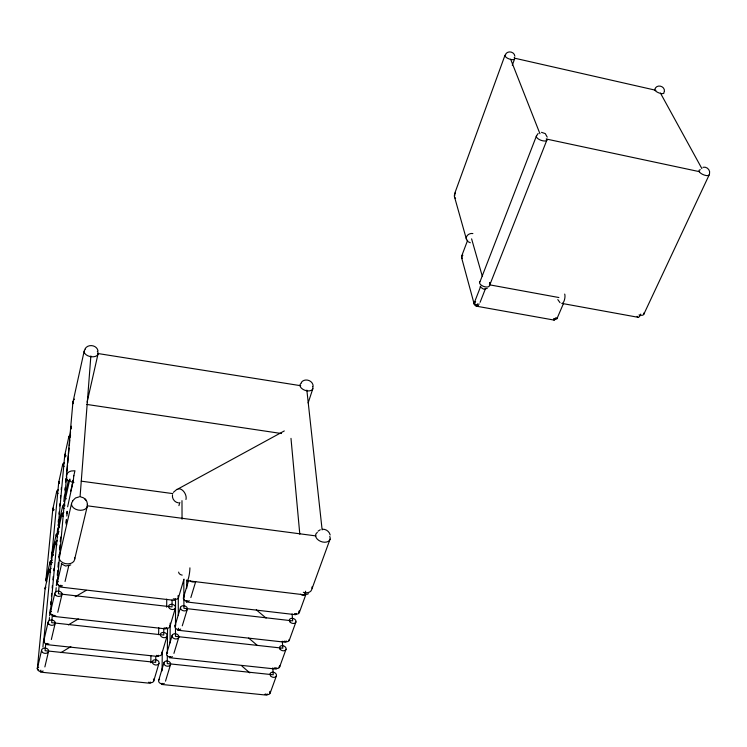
<?xml version="1.0" encoding="UTF-8"?>
<svg xmlns="http://www.w3.org/2000/svg" width="747" height="747" viewBox="0 0 747 747"><rect width="100%" height="100%" fill="white"/><g stroke="black" fill="none" stroke-linecap="round" stroke-linejoin="round"><path stroke-width="1.12" d="M178.3 615.435L178.3 595.789M50.329 613.166L57.603 533.19L61.889 514.281A3.446 2.334 9.4 0 1 63.775 512.489M175.489 628.246L175.47 636.351L282.824 648.209L282.31 641.234M175.498 625.93L175.545 600.467M172.081 600.009L172.043 606.919L58.425 593.781L59.134 585.639M170.073 642.878L170.185 623.138M167.328 655.455L167.263 663.597L273.253 674.774L272.804 667.865M167.347 653.121L167.533 628.685M166.674 607.162L166.74 599.066M162.062 670.871L162.286 651.319M163.817 628.106L163.752 635.053L51.664 622.662L52.383 614.594M71.18 426.658L71.161 428.246M158.644 634.642L158.737 627.667M155.778 656.548L155.693 662.374L45.091 650.702L45.735 643.746M150.801 662.785L150.941 655.875M53.392 615.687L53.41 616.34L166.086 628.918L166.656 627.667M59.536 555.983A7.815 5.481 9.1 0 0 65.437 563.64A7.815 5.481 9.1 0 0 74.653 559.26L74.728 557.832M80.078 496.634L90.863 355.936M311.947 588.169L312.05 586.853M67.632 506.793L73.402 480.106L73.785 475.456M66.072 522.835L66.362 519.389M66.847 513.731L67.053 511.35M66.138 524.189L66.539 519.548M66.838 516.074L67.23 511.434M55.764 592.306L56.174 587.702M56.352 585.695L56.893 579.653M57.276 575.274L57.687 570.652M57.995 567.178L58.425 562.388M58.929 556.758L59.144 554.33M59.545 549.82L59.965 545.123M60.264 541.715L60.675 537.065M63.84 501.545L64.354 495.765M64.858 490.06L65.073 487.716M65.577 482.02L65.885 478.519M66.455 475.12L72.907 402.353L84.131 351.333M66.847 473.467L64.802 496.624L65.465 498.221M67.053 471.161L67.566 465.372M67.772 463.056L68.388 456.109M68.593 453.793L69.107 448.004M69.312 445.688L69.826 439.899M70.031 437.583L70.545 431.794M70.75 429.488L70.956 427.172M49.199 620.505L49.47 617.573M49.629 615.873L50.208 609.561M50.693 604.295L50.945 601.54M51.431 596.19L51.674 593.529M52.178 588.085L52.411 585.508M52.944 579.784L53.242 576.516M53.775 570.727L53.989 568.336M57.276 532.62L57.706 527.961M58.229 522.2L58.443 519.847M58.976 514.104L59.19 511.742M59.723 505.999L59.937 503.627M60.46 497.904L60.684 495.522M61.207 489.799L61.422 487.446M42.906 647.042L43.447 641.309M51.263 558.719L51.692 554.106M172.492 494.841C171.773 498.585 174.705 502.479 178.505 502.88M278.93 667.155L279.77 665.754M40.852 670.18L40.403 672.113L150.156 683.272L150.577 682.104M178.598 628.236L177.777 630.01M709.529 173.677C710.556 169.924 706.625 166.301 702.964 167.3M158.495 655.278L158.065 656.492L46.781 644.624L47.173 643.391M53.821 615.042L53.41 616.34M60.824 585.153L60.283 587.03L174.509 600.383L175.246 598.571M58.434 489.864A3.156 2.101 9.4 0 0 56.707 491.47L52.822 508.996L45.922 580.092L46.575 581.549M64.438 462.869A3.193 2.082 9.9 0 0 62.692 464.447L58.705 482.431L52.038 553.041L52.701 554.545M68.845 436.696L64.746 455.166L58.331 525.225L59.62 527.186M51.804 560.427A3.324 2.344 8.5 0 0 49.956 562.248L45.922 580.092L46.575 579.186M58.051 532.9A3.371 2.325 9 0 0 56.193 534.693L52.038 553.041L52.71 552.117M64.475 504.589A3.418 2.306 9.5 0 0 62.599 506.363L58.331 525.225L58.565 524.721M68.463 480.442L64.802 496.624L65.493 495.644M87.11 402.147L98.118 353.555M51.048 568.43A3.352 2.372 8.3 0 0 49.19 570.278L45.137 588.16L37.35 668.481L38.704 670.339M57.323 540.856A3.399 2.353 8.9 0 0 55.455 542.677L51.282 561.053L43.746 640.963L44.456 642.485M69.751 479.602L64.223 504.001L57.239 582.884L57.864 584.873M73.729 476.11L74.943 470.787L71.142 471.002A7.367 5.406 1.6 0 0 66.819 477.903M72.207 484.514L73.215 480.078M59.144 557.374L71.497 503.73M41.571 650.338L37.35 668.481L37.583 667.995M48.088 622.27L43.746 640.963A3.558 2.661 7.1 0 0 47.042 643.998M54.802 593.361L50.329 612.624L51.048 611.644M61.702 563.64L57.239 582.884A3.66 2.614 8.6 0 0 58.864 585.359A3.66 2.614 8.6 0 0 62.505 585.788M44.867 666.931L48.611 651.076M51.338 639.525L55.231 623.063M57.771 612.297L62.048 594.192M65.054 581.474L68.789 565.656M74.653 559.26L87.39 505.822M70.685 491.227L73.402 480.106M162.071 683.281L161.641 684.448L161.399 683.72M170.139 656.52L169.7 657.733L169.438 657.043M187.011 600.616L186.535 601.914L186.218 600.7M178.916 505.644L179.831 502.414M267.37 694.01L266.856 695.149L161.641 684.448M276.792 667.921L276.259 669.088L169.7 657.733M286.484 641.066L285.756 642.28L177.87 630.235M296.456 613.436L295.7 614.706L186.405 601.933M153.705 681.068L158.952 663.401A3.427 2.596 13.1 0 0 154.844 659.76A3.427 2.596 13.1 0 0 153.266 663.98A3.427 2.596 13.1 0 0 158.952 663.401M161.66 654.279L167.057 636.099A3.474 2.577 13.5 0 0 162.874 632.438A3.474 2.577 13.5 0 0 161.305 636.64A3.474 2.577 13.5 0 0 167.057 636.099M169.849 626.714L175.405 607.983A3.53 2.558 13.8 0 0 171.147 604.314A3.53 2.558 13.8 0 0 169.578 608.478A3.53 2.558 13.8 0 0 175.405 607.983M178.43 597.796L183.977 579.102M158.728 680.218L164.004 662.58M166.73 653.476L172.174 635.314M174.975 625.939L180.578 607.236M183.473 597.581L188.599 580.456M165.507 681.133L170.521 664.615A3.418 2.586 13.7 0 0 166.404 660.983A3.418 2.586 13.7 0 0 164.863 665.203A3.418 2.586 13.7 0 0 170.521 664.615M173.92 653.392L178.776 637.387A3.464 2.568 14.1 0 0 174.583 633.745A3.464 2.568 14.1 0 0 173.052 637.929A3.464 2.568 14.1 0 0 178.776 637.387M182.277 625.827L187.282 609.356A3.52 2.549 14.4 0 0 183.015 605.696A3.52 2.549 14.4 0 0 181.484 609.851A3.52 2.549 14.4 0 0 187.282 609.356M190.849 597.572L195.714 581.539M308.137 402.941L312.844 388.692M270.209 692.964L276.437 675.783M279.639 666.912L286.045 649.227M289.35 640.114L295.943 621.915M299.351 612.521L306.13 593.79M454.559 193.893L504.925 55.446M330.071 539.138L311.704 589.57A7.358 5.126 19.7 0 1 303.319 592.315M512.274 65.278L514.683 58.752M461.627 256.193L467.678 240.16M489.462 284.803A5.313 2.661 21.3 0 1 485.363 286.904A5.313 2.661 21.3 0 1 479.518 282.982L536.561 135.665A5.659 2.353 20.9 0 1 537.168 135.272M474.298 302.759L480.769 286.166M480.088 302.33L485.382 288.865M489.528 285.55L546.981 139.81M64.485 503.347L64.802 505.971M556.954 318.68L563.406 303.684M57.836 532.686L57.827 534.254M479.471 282.235L479.761 281.6M643.699 314.478L709.136 174.957M455.128 193.492L454.587 194.519A4.884 4.109 -16.8 0 0 455.595 198.506M65.745 456.221L66.081 455.623M53.775 510.08L54.111 509.501M173.351 492.357L177.048 489.238M72.487 500.966L75.522 497.969L79.238 496.858M73.757 400.009L74.513 399.113M58.033 581.614L57.239 582.884A3.66 2.614 8.6 0 1 57.846 581.633M84.999 348.952C87.931 343.573 97.035 344.937 98.044 351.034M505.775 53.887C508.24 50.292 514.515 51.879 514.87 56.24M65.391 454.241L64.746 455.166L65.372 456.697M59.34 481.535L58.91 483.449M53.439 508.109L52.822 508.996L53.439 510.434M51.954 560.129L51.282 561.053L51.945 562.566M45.8 587.254L45.137 588.664M537.224 134.488L538.185 133.554M301.274 382.427C304.785 377.693 313.124 380.382 313.161 386.283M44.447 640.02L43.746 640.963A3.558 2.652 7.2 0 1 44.353 639.693M655.418 87.95C658.228 84.028 665.147 86.596 664.391 91.489M298.595 612.82L299.314 610.822M288.622 640.375L289.117 639.946M269.508 693.179L270.171 691.348M318.035 531.173L320.286 529.763M60.937 652.663L70.872 646.594M68.36 624.875L78.295 618.946M75.186 596.75L86.213 590.354M58.285 532.237L58.92 531.883M177.394 489.285L284.29 430.944M38.041 667.566L38.695 667.22M307.232 594.304L308.436 593.725M487.231 288.435L483.477 289.108L480.078 286.848M275.223 668.135L274.214 668.22M70.75 564.965L65.689 566.039L61.235 563.817M55.736 615.911L54.69 615.873M265.39 694.365L264.84 694.28M284.402 641.542L283.851 641.412M541.5 132.331L545.282 133.601L547.215 137.14M322.536 529.231C326.047 529.016 329.408 531.556 330.174 534.973M187.245 580.699L303.74 594.761M87.53 505.84L315.972 535.926M81.227 481.161L172.818 493.608M86.68 404.416L281.451 433.521M98.044 353.546L300.714 385.704M476.278 306.158L554.115 320.089M637.985 317.279L561.865 303.403A5.238 1.886 -79.4 0 0 564.396 300.089A5.238 1.886 -79.4 0 0 564.695 294.075M490.181 284.934L558.887 297.53M546.178 138.989L699.566 171.689M80.695 496.914L83.468 497.801L85.233 499.257M514.338 58.126L655.941 90.303M470.321 242.756L468.052 241.664M553.863 318.642L556.263 319.072A2.605 1.317 23.1 0 0 556.795 317.568M284.626 641.131L286.306 641.664A3.408 2.474 19.9 0 0 289.416 639.46M274.961 667.977L276.623 668.49A3.352 2.493 19.9 0 0 279.705 666.259M53.513 555.264L52.86 554.806A3.333 2.334 8.7 0 1 52.598 551.94M560.007 302.647L557.813 299.594M256.296 609.841L266.091 618.068M248.648 638.031L257.482 645.548M241.888 666.044L249.834 672.907M50.572 613.698L51.039 614.193M66.95 479.014L68.276 480.965M85.419 499.463L86.867 501.582L87.474 504.309M67.491 480.116L68.416 481.124M84.579 498.557L86.26 500.369M660.46 93.114L701.872 168.57M454.932 195.21L454.587 194.519A4.884 2.25 20 0 1 455.427 192.997M510.649 59.256L539.941 133.704M471.6 238.853L482.291 276.203M454.456 196.685L466.371 239.049M461.581 257.631L474.233 304.244M536.29 136.225L536.393 136.897A5.659 2.353 20.9 0 0 542.705 140.791A5.659 2.353 20.9 0 0 546.879 139.138M306.849 390.093L322.134 529.903M290.985 438.368L299.808 534.217M292.105 613.941L292.675 620.878L183.93 608.291L183.809 579.532M489.789 284.392L489.64 282.543L489.696 283.188M186.722 580.008L186.769 588.16M181.988 500.639L182.044 519.202M64.784 502.908A3.446 2.316 9.6 0 0 64.223 504.001A3.455 2.334 9.5 0 0 64.569 505.224M73.925 482.431A3.502 2.306 10 0 1 70.629 481.376A3.502 2.306 10 0 1 69.919 479.023M173.295 598.777A3.548 2.549 14 0 0 175.05 599.327L176.796 599.178A3.548 2.558 14.2 0 0 178.075 595.798M182.203 575.106A3.595 2.53 14.2 0 1 178.654 572.09M270.125 691.629A3.305 2.512 19.6 0 1 269.135 694.243A3.305 2.512 19.6 0 1 265.577 694.066M164.293 683.328A3.39 2.596 13.5 0 1 159.559 682.842A3.39 2.596 13.5 0 1 159.606 679.135M172.398 656.604A3.436 2.586 14.1 0 1 169.989 657.117A3.436 2.586 13.8 0 1 166.861 655.175A3.436 2.586 13.8 0 1 167.617 652.392M180.727 629.095A3.483 2.568 14.4 0 1 175.862 628.544A3.483 2.568 14.4 0 1 175.872 624.856M299.23 611.195A3.455 2.456 19.7 0 1 298.268 613.754A3.455 2.456 19.7 0 1 294.57 613.502M305.85 594.36A3.483 2.437 19.7 0 1 300.583 594.248M189.308 600.765A3.539 2.54 14.5 0 1 184.378 600.196A3.539 2.54 14.5 0 1 184.369 596.536M195.144 581.521A3.567 2.53 14.7 0 1 190.168 580.923M71.292 428.255A3.259 2.054 10.5 0 1 71.479 426.201M66.334 498.837A3.436 2.297 9.7 0 1 65.362 495.541M53.588 510.603A3.128 2.11 9.1 0 1 53.336 507.997M46.725 581.866A3.296 2.353 8.1 0 1 46.473 578.972M58.098 493.496A3.156 2.101 9.4 0 1 56.707 491.47M51.422 564.471A3.324 2.344 8.5 0 1 49.956 562.248M59.032 483.542A3.165 2.092 9.6 0 1 59.218 481.451M64.111 466.464A3.193 2.082 9.9 0 1 62.692 464.447M57.678 536.916A3.371 2.325 9 0 1 56.193 534.693M65.549 456.772A3.212 2.073 10 0 1 65.26 454.195M59.162 526.99A3.38 2.316 9.2 0 1 58.499 524.646M69.648 438.284A3.24 2.064 10.3 0 1 70.601 435.146M64.121 508.576A3.418 2.306 9.5 0 1 62.599 506.363M48.844 643.83A3.558 2.652 7.2 0 1 47.042 643.989M52.103 562.846A3.361 2.372 8.4 0 1 51.842 559.933M56.949 544.918A3.399 2.353 8.9 0 1 55.455 542.677M161.669 652.925A3.446 2.586 13.4 0 1 160.054 655.707L158.345 655.875A3.446 2.586 13.4 0 1 156.637 655.334M43.139 670.974A3.511 2.671 6.4 0 1 38.881 670.965A3.511 2.671 6.4 0 1 37.537 667.809M45.194 588.785A3.315 2.381 8 0 1 45.698 587.021M50.665 572.529A3.352 2.372 8.3 0 1 49.19 570.278M153.406 679.042A3.399 2.605 12.8 0 1 152.818 682.16A3.399 2.605 12.8 0 1 148.746 682.16M54.624 615.668A3.604 2.633 7.9 0 1 50.927 614.305A3.604 2.633 7.9 0 1 50.936 611.363M57.771 532.602A3.399 2.344 9.1 0 0 57.603 533.19A3.408 2.353 9 0 0 57.949 534.422M58.163 532.079A3.408 2.353 9 0 1 58.742 531.659M63.42 516.522A3.446 2.334 9.4 0 1 61.889 514.281M169.961 626.051A3.492 2.577 13.8 0 1 168.234 628.115L166.497 628.274A3.492 2.577 13.8 0 1 164.77 627.723M329.763 536.393A7.545 5.033 19.7 0 1 326.495 542.061A7.545 5.033 19.7 0 1 317.242 539.101A7.545 5.033 19.7 0 1 317.344 532.424M305.654 591.204A7.479 1.662 -82.6 0 1 303.347 594.463M312.601 386.535A6.704 3.95 17.9 0 1 309.622 390.84A6.704 3.95 17.9 0 1 301.424 388.179A6.704 3.95 17.9 0 1 301.583 382.959M178.486 488.855A7.096 4.473 61.6 0 1 184.238 492.18A7.096 4.473 61.6 0 1 185.956 499.5M189.906 567.851A7.638 1.139 -81.8 0 1 188.776 577.011A7.638 1.139 -81.8 0 1 186.983 580.41M73.038 403.501A6.928 4.295 10.7 0 1 73.243 401.288M72.851 403.735A6.938 5.285 2.7 0 1 73.43 401.074M87.222 504.393A8.021 5.397 10.1 0 1 77.996 510.014A8.021 5.397 10.1 0 1 72.786 501.172M97.334 351.314A7.096 4.193 11.5 0 1 95.373 356.394A7.096 4.193 11.5 0 1 86.372 354.956A7.096 4.193 11.5 0 1 85.242 349.391M555.507 317.83A2.596 0.924 -79.7 0 1 554.489 320.005A2.596 0.924 -79.7 0 1 553.63 319.137M477.557 303.842A2.633 0.812 -79.8 0 1 476.614 306.065A2.633 0.812 -79.8 0 1 475.886 305.215M474.616 302.61A2.633 2.11 -15.3 0 0 475.96 305.682A2.633 2.064 62.2 0 1 475.465 305.243M475.064 302.143A2.633 2.11 -15.3 0 1 475.624 301.779M478.145 305.831A2.633 2.064 62.2 0 1 476.521 305.971M474.765 304.085A2.633 2.064 62.2 0 1 474.606 302.787L474.747 302.19A2.633 1.354 21.3 0 0 475.083 304.16A2.633 1.354 21.3 0 0 478.379 305.121M478.967 303.73A2.633 2.064 62.2 0 1 478.967 304.374M462.505 255.558A2.512 1.242 20.6 0 0 461.646 256.538L461.823 256.921A2.521 1.251 20.5 0 0 462.16 257.295M640.73 314.076A5.154 2.12 -79.3 0 1 637.098 316.326M643.69 313.086A5.201 2.493 24.3 0 1 639.012 314.907M505.766 54.699A5.173 1.961 20 0 0 504.991 55.997L506.083 57.304A5.164 1.961 20 0 0 511.91 59.62A5.164 1.961 20 0 0 514.618 58.191A5.173 1.961 20 0 0 514.225 57.547M655.231 88.706A5.042 1.839 22 0 0 656.043 91.349L657.033 92.002A5.033 1.849 22.1 0 0 662.262 93.636A5.033 1.849 22.1 0 0 663.878 92.105M462.16 258.546A2.521 2.064 -15.6 0 1 462.888 255.213M467.538 240.917A5.089 4.202 -16.4 0 1 467.09 235.781A5.089 4.202 -16.4 0 1 472.87 233.568M709.248 174.387A5.537 2.185 23.4 0 1 702.329 174.238A5.537 2.185 23.4 0 1 700.331 169.718M270.526 675.783A3.333 2.502 19.7 0 0 276.147 676.371A3.333 2.502 19.7 0 0 273.075 672.197A3.333 2.502 19.7 0 0 270.526 675.783M280.069 649.199A3.39 2.484 19.7 0 0 285.765 649.815A3.39 2.484 19.7 0 0 282.627 645.641A3.39 2.484 19.7 0 0 280.069 649.199M289.892 621.831A3.436 2.465 19.7 0 0 295.663 622.494A3.436 2.465 19.7 0 0 292.46 618.32A3.436 2.465 19.7 0 0 289.892 621.831M48.966 624.259A3.595 2.643 7.7 0 0 55.054 623.726A3.595 2.643 7.7 0 0 50.955 620.019A3.595 2.643 7.7 0 0 48.966 624.259M42.43 652.327A3.548 2.661 7 0 0 48.434 651.748A3.548 2.661 7 0 0 44.409 648.06A3.548 2.661 7 0 0 42.43 652.327M55.708 595.34A3.651 2.624 8.4 0 0 61.87 594.855A3.651 2.624 8.4 0 0 57.696 591.138A3.651 2.624 8.4 0 0 55.708 595.34"/></g></svg>
